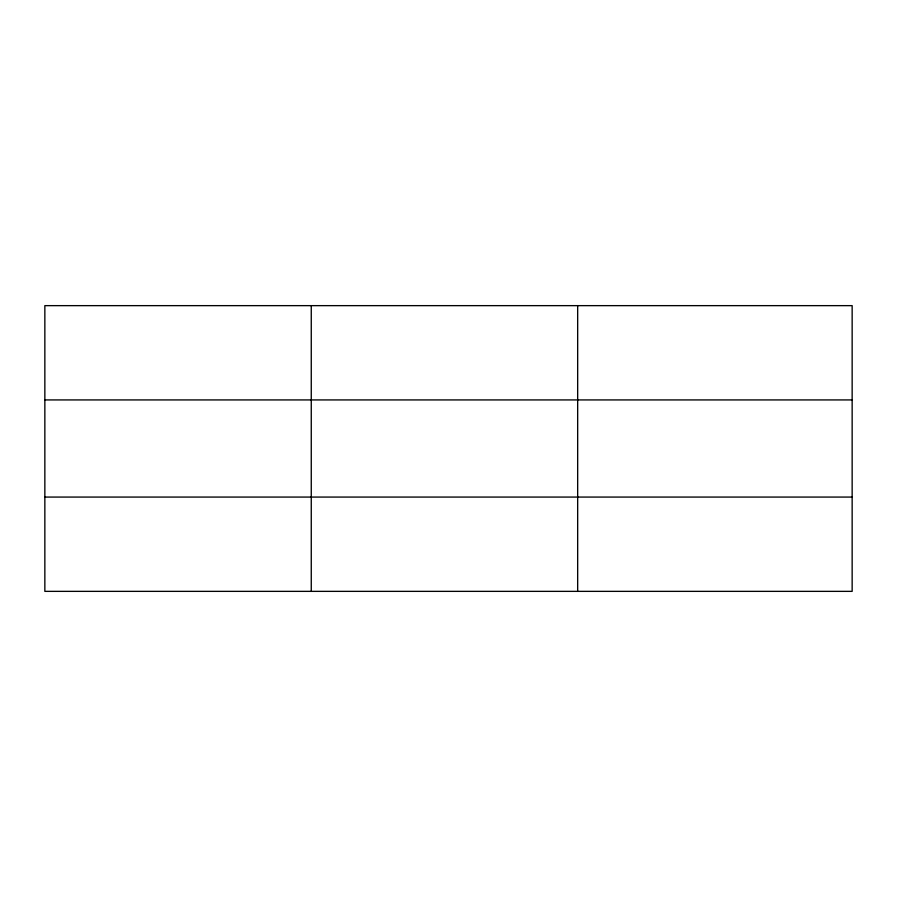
<?xml version="1.0" encoding="UTF-8"?>
<svg xmlns="http://www.w3.org/2000/svg" width="897" height="897" viewBox="0 0 897 897"><rect width="100%" height="100%" fill="white"/><g stroke="black" fill="none" stroke-linecap="round" stroke-linejoin="round"><path stroke-width="1.35" d="M311.259 591.358L311.259 305.642M577.668 591.358L577.668 305.642M852.15 497.073L852.15 591.358L44.85 591.358L44.85 305.642L852.15 305.642L852.15 497.073L44.85 497.073M44.85 399.927L852.15 399.927"/></g></svg>
